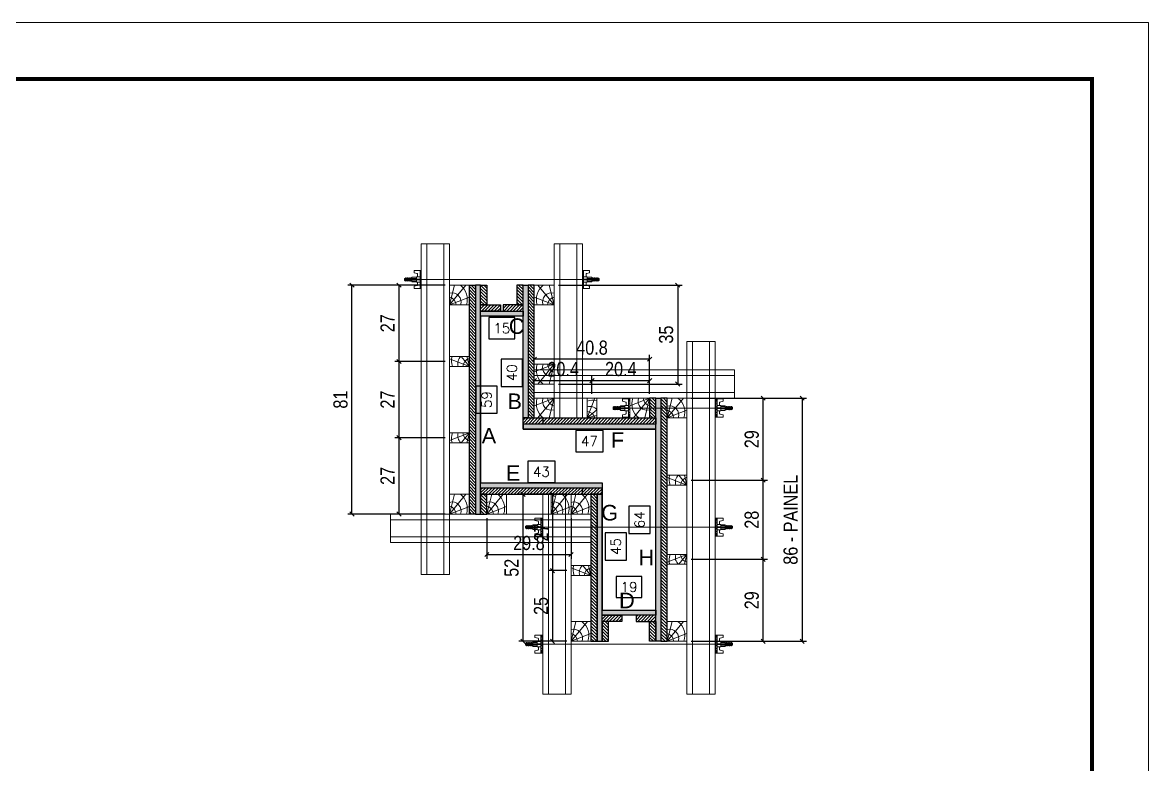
# Model space of a CAD drawing. Extents: x 14400 to 27878, y -21631 to 6985.
# Drawn here: x 15102 to 15898, y -7323 to -6798 of the extents above; entities that cross this region are included whole.
import ezdxf
from ezdxf.enums import TextEntityAlignment as Align

# ---------------------------------------------------------------- set-up
doc = ezdxf.new("R2010")
doc.units = 0
doc.linetypes.add('DASHED', pattern=[0.75, 0.5, -0.25])
for name, color, linetype in [('CHAPA', 1, 'Continuous'), ('COTA', 241, 'Continuous'), ('F-PILARES-S', 170, 'Continuous'), ('MEIO_PONT', 93, 'Continuous'), ('SARRAFO', 251, 'Continuous'), ('TEXTO_GERAL', 7, 'Continuous')]:
    doc.layers.add(name, color=color, linetype=linetype)
for name, color, linetype, lineweight in [('Folhas', 255, 'Continuous', 9), ('Hachura', 251, 'Continuous', 9), ('Madeira', 126, 'Continuous', 18), ('Perfil Metálico', 224, 'Continuous', 18), ('SARRAFO DE PRESSAO', 251, 'DASHED', 9)]:
    doc.layers.add(name, color=color, linetype=linetype, lineweight=lineweight)
doc.styles.add('ARIAL', font='arial.ttf')
doc.styles.add('COTA TECNICA 2X', font='techl___.ttf', dxfattribs={"height": 10})
doc.styles.add('ROMANS', font='romans.shx')
doc.dimstyles.new('SECAO PILAR', dxfattribs={"dimtxt": 10, "dimasz": 3, "dimexe": 3, "dimexo": 3, "dimgap": 3, "dimtad": 1, "dimdec": 1, "dimlfac": 0.5, "dimzin": 12, "dimdsep": 46, "dimtxsty": 'COTA TECNICA 2X', "dimblk1": 'OBLIQUE', "dimblk2": 'OBLIQUE', "dimsah": 1, "dimcen": 0.9, "dimclrd": 256, "dimclre": 256, "dimclrt": 256, "dimadec": 1, "dimazin": 3, "dimtfac": 1, "dimtdec": 1, "dimtmove": 0, "dimatfit": 3, "dimfxl": 1, "dimtolj": 1, "dimtzin": 12, "dimarcsym": 0})
doc.dimstyles.new('SECÇÃO 2', dxfattribs={"dimtxt": 7, "dimasz": 6, "dimexe": 0.18, "dimexo": 2, "dimgap": -4, "dimtad": 3, "dimdec": 1, "dimlfac": 0.5, "dimzin": 12, "dimdsep": 46, "dimtxsty": 'ROMANS', "dimblk": 'ARCHTICK', "dimcen": 0.09, "dimse1": 1, "dimse2": 1, "dimsd1": 1, "dimsd2": 1, "dimclrd": 180, "dimclre": 5, "dimclrt": 1, "dimadec": 0, "dimazin": 3, "dimtfac": 1, "dimtdec": 1, "dimtofl": 0, "dimtmove": 0, "dimatfit": 3, "dimldrblk": 'ARCHTICK', "dimfxl": 1, "dimtolj": 1, "dimtzin": 0, "dimarcsym": 0})
pattern_1 = [(135, (-7379.5849, 2139.9552), (-1.12253202, -1.12253202), [])]
pattern_2 = [(45, (24657.7751, 15901.4115), (-1.12253202, 1.12253202), [])]
pattern_3 = [(135, (-7293.5849, 2049.9552), (-1.12253202, -1.12253202), [])]
pattern_4 = [(45, (24743.7751, 15681.8115), (-1.12253202, 1.12253202), [])]

# ---------------------------------------------------------------- blocks, each defined once
blk = doc.blocks.new('9999999999')
at = {"layer": 'Folhas'}
blk.add_lwpolyline([(98138.98, 34190.21), (99623.98, 34190.21), (99623.98, 35240.21), (98138.98, 35240.21)], close=True, dxfattribs=at)
at = {"layer": 'Folhas', "color": 30, "const_width": 3}
blk.add_lwpolyline([(98213.98, 34230.21), (99583.98, 34230.21), (99583.98, 35200.21), (98213.98, 35200.21)], close=True, dxfattribs=at)
blk = doc.blocks.new('*D2359')
at = {"layer": 'COTA', "color": 180, "lineweight": -2, "transparency": 16777216}
for p, q in [((15512.49, -7086.91), (15493.16, -7086.91)), ((15493.16, -7086.91), (15493.16, -7101.91)), ((15512.49, -7101.91), (15512.49, -7086.91)), ((15493.16, -7101.91), (15512.49, -7101.91))]:
    blk.add_line(p, q, dxfattribs=at)
at = {"layer": 'Defpoints', "color": 0, "transparency": 16777216}
for p in [(15455.82, -7086), (15549.82, -7086), (15549.82, -7105.91)]:
    blk.add_point(p, dxfattribs=at)
at = {"layer": 'COTA', "color": 1, "transparency": 16777216, "insert": (15502.82, -7094.41), "char_height": 7, "attachment_point": 5, "style": 'ROMANS'}
blk.add_mtext('\\A1;47', dxfattribs=at)
blk = doc.blocks.new('_ArchTick')
at = {"color": 0, "linetype": 'ByBlock', "const_width": 0.15}
blk.add_lwpolyline([(-0.5, -0.5), (0.5, 0.5)], dxfattribs=at)
blk = doc.blocks.new('*D2360')
at = {"layer": 'COTA', "color": 180, "lineweight": -2, "transparency": 16777216}
for p, q in [((15545.82, -7140.33), (15530.82, -7140.33)), ((15530.82, -7140.33), (15530.82, -7159.66)), ((15545.82, -7159.66), (15545.82, -7140.33)), ((15530.82, -7159.66), (15545.82, -7159.66))]:
    blk.add_line(p, q, dxfattribs=at)
at = {"layer": 'Defpoints', "color": 0, "transparency": 16777216}
for p in [(15549.82, -7086), (15549.82, -7086), (15549.82, -7214)]:
    blk.add_point(p, dxfattribs=at)
at = {"layer": 'COTA', "color": 1, "transparency": 16777216, "insert": (15538.32, -7150), "char_height": 7, "attachment_point": 5, "rotation": 90, "style": 'ROMANS'}
blk.add_mtext('\\A1;64', dxfattribs=at)
blk = doc.blocks.new('*D2361')
at = {"layer": 'COTA', "color": 180, "lineweight": -2, "transparency": 16777216}
for p, q in [((15528.94, -7159.33), (15513.94, -7159.33)), ((15513.94, -7159.33), (15513.94, -7178.66)), ((15528.94, -7178.66), (15528.94, -7159.33)), ((15513.94, -7178.66), (15528.94, -7178.66))]:
    blk.add_line(p, q, dxfattribs=at)
at = {"layer": 'Defpoints', "color": 0, "transparency": 16777216}
for p in [(15511.82, -7124), (15511.82, -7214), (15532.94, -7214)]:
    blk.add_point(p, dxfattribs=at)
at = {"layer": 'COTA', "color": 1, "transparency": 16777216, "insert": (15521.44, -7169), "char_height": 7, "attachment_point": 5, "rotation": 90, "style": 'ROMANS'}
blk.add_mtext('\\A1;45', dxfattribs=at)
blk = doc.blocks.new('*D2362')
at = {"layer": 'COTA', "color": 180, "lineweight": -2, "transparency": 16777216}
for p, q in [((15539.82, -7190.08), (15521.82, -7190.08)), ((15521.82, -7190.08), (15521.82, -7205.08)), ((15539.82, -7205.08), (15539.82, -7190.08)), ((15521.82, -7205.08), (15539.82, -7205.08))]:
    blk.add_line(p, q, dxfattribs=at)
at = {"layer": 'Defpoints', "color": 0, "transparency": 16777216}
for p in [(15511.82, -7209.08), (15511.82, -7214), (15549.82, -7214)]:
    blk.add_point(p, dxfattribs=at)
at = {"layer": 'COTA', "color": 1, "transparency": 16777216, "insert": (15530.82, -7197.58), "char_height": 7, "attachment_point": 5, "style": 'ROMANS'}
blk.add_mtext('\\A1;19', dxfattribs=at)
blk = doc.blocks.new('*D2363')
at = {"layer": 'COTA', "color": 180, "lineweight": -2, "transparency": 16777216}
for p, q in [((15478.49, -7108.6), (15459.16, -7108.6)), ((15459.16, -7108.6), (15459.16, -7123.6)), ((15478.49, -7123.6), (15478.49, -7108.6)), ((15459.16, -7123.6), (15478.49, -7123.6))]:
    blk.add_line(p, q, dxfattribs=at)
at = {"layer": 'Defpoints', "color": 0, "transparency": 16777216}
for p in [(15425.82, -7124), (15511.82, -7124), (15511.82, -7127.6)]:
    blk.add_point(p, dxfattribs=at)
at = {"layer": 'COTA', "color": 1, "transparency": 16777216, "insert": (15468.82, -7116.1), "char_height": 7, "attachment_point": 5, "style": 'ROMANS'}
blk.add_mtext('\\A1;43', dxfattribs=at)
blk = doc.blocks.new('*D2364')
at = {"layer": 'COTA', "color": 180, "lineweight": -2, "transparency": 16777216}
for p, q in [((15437.51, -7055.5), (15422.51, -7055.5)), ((15422.51, -7055.5), (15422.51, -7074.5)), ((15437.51, -7074.5), (15437.51, -7055.5)), ((15422.51, -7074.5), (15437.51, -7074.5))]:
    blk.add_line(p, q, dxfattribs=at)
at = {"layer": 'Defpoints', "color": 0, "transparency": 16777216}
for p in [(15425.82, -7006), (15441.51, -7006), (15425.82, -7124)]:
    blk.add_point(p, dxfattribs=at)
at = {"layer": 'COTA', "color": 1, "transparency": 16777216, "insert": (15430.01, -7065), "char_height": 7, "attachment_point": 5, "rotation": 90, "style": 'ROMANS'}
blk.add_mtext('\\A1;59', dxfattribs=at)
blk = doc.blocks.new('*D2365')
at = {"layer": 'COTA', "color": 180, "lineweight": -2, "transparency": 16777216}
for p, q in [((15455.42, -7036.33), (15440.42, -7036.33)), ((15440.42, -7036.33), (15440.42, -7055.66)), ((15455.42, -7055.66), (15455.42, -7036.33)), ((15440.42, -7055.66), (15455.42, -7055.66))]:
    blk.add_line(p, q, dxfattribs=at)
at = {"layer": 'Defpoints', "color": 0, "transparency": 16777216}
for p in [(15455.82, -7006), (15459.42, -7006), (15455.82, -7086)]:
    blk.add_point(p, dxfattribs=at)
at = {"layer": 'COTA', "color": 1, "transparency": 16777216, "insert": (15447.92, -7046), "char_height": 7, "attachment_point": 5, "rotation": 90, "style": 'ROMANS'}
blk.add_mtext('\\A1;40', dxfattribs=at)
blk = doc.blocks.new('*D2366')
at = {"layer": 'COTA', "color": 180, "lineweight": -2, "transparency": 16777216}
for p, q in [((15449.99, -7007), (15431.66, -7007)), ((15431.66, -7007), (15431.66, -7022)), ((15449.99, -7022), (15449.99, -7007)), ((15431.66, -7022), (15449.99, -7022))]:
    blk.add_line(p, q, dxfattribs=at)
at = {"layer": 'Defpoints', "color": 0, "transparency": 16777216}
for p in [(15425.82, -7006), (15455.82, -7006), (15425.82, -7026)]:
    blk.add_point(p, dxfattribs=at)
at = {"layer": 'COTA', "color": 1, "transparency": 16777216, "insert": (15440.82, -7014.5), "char_height": 7, "attachment_point": 5, "style": 'ROMANS'}
blk.add_mtext('\\A1;15', dxfattribs=at)
blk = doc.blocks.new('_Oblique')
at = {"color": 0, "linetype": 'ByBlock', "lineweight": -2}
blk.add_line((-0.5, -0.5), (0.5, 0.5), dxfattribs=at)
blk = doc.blocks.new('*D2367')
at = {"layer": 'COTA', "lineweight": -2, "transparency": 16777216}
for p, q in [((15574.82, -7064), (15656.37, -7064)), ((15653.37, -7064), (15653.37, -7236)), ((15574.82, -7236), (15656.37, -7236))]:
    blk.add_line(p, q, dxfattribs=at)
at = {"layer": 'Defpoints', "color": 0, "transparency": 16777216}
for p in [(15571.82, -7064), (15571.82, -7236), (15653.37, -7236)]:
    blk.add_point(p, dxfattribs=at)
at = {"layer": 'COTA', "lineweight": -2, "transparency": 16777216, "xscale": 3, "yscale": 3, "zscale": 3}
for p, rotation in [((15653.37, -7064), 90), ((15653.37, -7236), 270)]:
    blk.add_blockref('_Oblique', p, dxfattribs=dict(at, rotation=rotation))
at = {"layer": 'COTA', "transparency": 16777216, "insert": (15645.24, -7150), "char_height": 10, "attachment_point": 5, "rotation": 90, "style": 'COTA TECNICA 2X'}
blk.add_mtext('\\A1;86 - PAINEL', dxfattribs=at)
blk = doc.blocks.new('PONTALETE')
at = {"layer": 'Madeira'}
for q in [(2.71, 7), (7, 5.76), (7, 1.74)]:
    blk.add_line((0, 0), q, dxfattribs=at)
blk.add_lwpolyline([(0, 0), (7, 0), (7, 7), (0, 7)], close=True, dxfattribs=at)
for centre, radius, start, end in [((2.04, 0.06), 6.23, 37.2818, 109.0913), ((1.09, 0.9), 3.19, 343.603, 109.9847), ((-0.21, -0.78), 3.09, 14.6322, 86.0383)]:
    blk.add_arc(centre, radius, start, end, dxfattribs=at)
blk = doc.blocks.new('MEIO PONTALETE')
at = {"layer": 'Madeira'}
for q in [(2.71, 7), (3.5, 2.88), (3.5, 0.87)]:
    blk.add_line((0, 0), q, dxfattribs=at)
blk.add_lwpolyline([(0, 0), (3.5, 0), (3.5, 7), (0, 7)], close=True, dxfattribs=at)
for centre, radius, start, end in [((2.04, 0.06), 6.23, 76.4499, 109.0913), ((1.09, 0.9), 3.19, 40.9063, 109.9847), ((-0.21, -0.78), 3.09, 14.6322, 86.0383)]:
    blk.add_arc(centre, radius, start, end, dxfattribs=at)
blk = doc.blocks.new('*D2675')
at = {"layer": 'COTA', "lineweight": -2, "transparency": 16777216}
for p, q in [((15400.82, -6984), (15365.01, -6984)), ((15368.01, -6984), (15368.01, -7038)), ((15400.82, -7038), (15365.01, -7038))]:
    blk.add_line(p, q, dxfattribs=at)
at = {"layer": 'Defpoints', "color": 0, "transparency": 16777216}
for p in [(15403.82, -6984), (15368.01, -7038), (15403.82, -7038)]:
    blk.add_point(p, dxfattribs=at)
at = {"layer": 'COTA', "lineweight": -2, "transparency": 16777216, "xscale": 3, "yscale": 3, "zscale": 3}
for p, rotation in [((15368.01, -6984), 90), ((15368.01, -7038), 270)]:
    blk.add_blockref('_Oblique', p, dxfattribs=dict(at, rotation=rotation))
at = {"layer": 'COTA', "transparency": 16777216, "insert": (15359.94, -7011), "char_height": 10, "attachment_point": 5, "rotation": 90, "style": 'COTA TECNICA 2X'}
blk.add_mtext('\\A1;27', dxfattribs=at)
blk = doc.blocks.new('*D2676')
at = {"layer": 'COTA', "lineweight": -2, "transparency": 16777216}
for p, q in [((15400.82, -7038), (15365.01, -7038)), ((15368.01, -7038), (15368.01, -7092)), ((15400.82, -7092), (15365.01, -7092))]:
    blk.add_line(p, q, dxfattribs=at)
at = {"layer": 'Defpoints', "color": 0, "transparency": 16777216}
for p in [(15403.82, -7038), (15368.01, -7092), (15403.82, -7092)]:
    blk.add_point(p, dxfattribs=at)
at = {"layer": 'COTA', "lineweight": -2, "transparency": 16777216, "xscale": 3, "yscale": 3, "zscale": 3}
for p, rotation in [((15368.01, -7038), 90), ((15368.01, -7092), 270)]:
    blk.add_blockref('_Oblique', p, dxfattribs=dict(at, rotation=rotation))
at = {"layer": 'COTA', "transparency": 16777216, "insert": (15359.94, -7065), "char_height": 10, "attachment_point": 5, "rotation": 90, "style": 'COTA TECNICA 2X'}
blk.add_mtext('\\A1;27', dxfattribs=at)
blk = doc.blocks.new('*D2677')
at = {"layer": 'COTA', "lineweight": -2, "transparency": 16777216}
for p, q in [((15400.82, -7092), (15365.01, -7092)), ((15368.01, -7092), (15368.01, -7146)), ((15400.82, -7146), (15365.01, -7146))]:
    blk.add_line(p, q, dxfattribs=at)
at = {"layer": 'Defpoints', "color": 0, "transparency": 16777216}
for p in [(15403.82, -7092), (15368.01, -7146), (15403.82, -7146)]:
    blk.add_point(p, dxfattribs=at)
at = {"layer": 'COTA', "lineweight": -2, "transparency": 16777216, "xscale": 3, "yscale": 3, "zscale": 3}
for p, rotation in [((15368.01, -7092), 90), ((15368.01, -7146), 270)]:
    blk.add_blockref('_Oblique', p, dxfattribs=dict(at, rotation=rotation))
at = {"layer": 'COTA', "transparency": 16777216, "insert": (15359.94, -7119), "char_height": 10, "attachment_point": 5, "rotation": 90, "style": 'COTA TECNICA 2X'}
blk.add_mtext('\\A1;27', dxfattribs=at)
blk = doc.blocks.new('C')
at = {"layer": 'Hachura', "color": 0}
for p, q in [((0, 3.22), (0, -3.22)), ((0.45, 3.22), (0, 3.22)), ((0.46, 3.16), (0, 3.16)), ((0.46, 3.05), (0, 3.05)), ((0.46, 2.88), (0, 2.88)), ((0, 2.75), (0, -1.16)), ((0.46, 2.65), (0, 2.65)), ((0.46, 2.23), (0, 2.23)), ((0.46, 1.51), (0, 1.51)), ((0.39, 0.49), (0.17, 0.49)), ((0.45, -3.23), (0.45, 3.22)), ((0.45, 3.22), (2.58, 3.22)), ((1.74, 0.97), (0.45, 0.97)), ((1.45, 0.1), (0.45, 0.1)), ((1.35, 1.94), (1.35, 0.96)), ((2.58, 2.39), (1.47, 2.09)), ((1.74, -0.97), (1.74, 0.97)), ((1.74, 0.97), (1.74, 0.84)), ((1.74, 0.97), (1.74, 0.84)), ((1.74, 0.84), (3.35, 0.84)), ((3.35, 0.45), (1.74, 0.45)), ((2.58, 3.22), (2.58, 2.39)), ((3.32, 0.84), (3.32, -0.84)), ((3.35, 0.84), (3.35, -0.84)), ((3.68, 0.45), (3.35, 0.45)), ((3.84, -0.52), (3.35, 0.45)), ((3.35, 0.06), (3.67, -0.57)), ((3.68, 0.45), (4.16, -0.52)), ((3.72, 0.5), (4.25, -0.57)), ((4.37, -0.55), (3.83, 0.53)), ((4.15, 0.45), (3.93, 0.45)), ((4.42, -0.52), (3.93, 0.45)), ((4.15, 0.45), (4.26, 0.45)), ((4.26, 0.45), (4.74, -0.52)), ((4.3, 0.5), (4.83, -0.57)), ((4.95, -0.55), (4.41, 0.53)), ((4.51, 0.45), (4.84, 0.45)), ((5, -0.52), (4.51, 0.45)), ((4.84, 0.45), (5.32, -0.52)), ((4.88, 0.5), (5.41, -0.57)), ((5.53, -0.55), (4.99, 0.53)), ((5.58, -0.52), (5.09, 0.45)), ((5.42, 0.45), (5.09, 0.45)), ((5.58, -0.52), (5.09, 0.45)), ((5.42, 0.45), (5.74, -0.19)), ((5.46, 0.5), (5.74, -0.07)), ((5.74, 0.19), (5.57, 0.53)), ((5.74, 0.32), (5.68, 0.45)), ((5.68, 0.45), (5.74, 0.45)), ((5.74, 0.45), (5.9, 0.29)), ((5.74, 0.45), (5.74, -0.52)), ((5.9, -0.36), (5.9, 0.29)), ((0.45, 0), (0, 0)), ((0.46, -1.52), (0, -1.52)), ((0.46, -2.23), (0, -2.23)), ((0.46, -2.65), (0, -2.65)), ((0.46, -2.88), (0, -2.88)), ((0.46, -3.05), (0, -3.05)), ((0.46, -3.16), (0, -3.16)), ((0, -3.22), (2.57, -3.22)), ((0.08, -0.48), (0.29, -0.48)), ((0.29, -0.48), (0.4, -0.48)), ((0.45, 0), (0.45, -0.97)), ((0.45, -0.16), (1.45, -0.16)), ((0.45, -0.65), (0.45, -0.32)), ((0.45, -3.23), (0.45, -0.65)), ((0.45, -0.97), (1.74, -0.97)), ((1.35, -1.94), (1.35, -0.97)), ((2.58, -2.39), (1.47, -2.1)), ((3.35, -0.32), (1.74, -0.32)), ((3.35, -0.84), (1.74, -0.84)), ((2.58, -3.23), (2.58, -2.39)), ((3.35, -0.07), (3.58, -0.52)), ((3.35, -0.52), (3.58, -0.52)), ((3.84, -0.52), (4.16, -0.52)), ((4.42, -0.52), (4.74, -0.52)), ((4.63, -0.52), (4.74, -0.52)), ((5, -0.52), (5.32, -0.52)), ((5.58, -0.52), (5.74, -0.52)), ((5.74, -0.52), (5.9, -0.36)), ((5.74, -0.52), (5.74, -0.52))]:
    blk.add_line(p, q, dxfattribs=at)
for centre, radius, start, end in [((1.52, 1.94), 0.161, 104.7436, 180), ((1.44, -0.03), 0.129, 272.695, 87.305), ((3.81, 0.39), 0.143, 25.5688, 154.4312), ((4.39, 0.39), 0.143, 25.5688, 154.4312), ((4.97, 0.39), 0.143, 25.5688, 154.4312), ((5.55, 0.39), 0.143, 25.5688, 154.4312), ((0.17, -0.37), 0.174, 221.744, 317.8592), ((1.52, -1.94), 0.161, 180, 255.2564), ((3.71, -0.4), 0.174, 222.1408, 318.256), ((4.29, -0.4), 0.174, 222.1408, 318.256), ((4.87, -0.4), 0.174, 222.1408, 318.256), ((5.45, -0.4), 0.174, 222.1408, 318.256), ((5.61, -0.4), 0.174, 317.8592, 318.256)]:
    blk.add_arc(centre, radius, start, end, dxfattribs=at)
blk = doc.blocks.new('*D2678')
at = {"layer": 'COTA', "lineweight": -2, "transparency": 16777216}
for p, q in [((15480.82, -6984), (15568.34, -6984)), ((15565.34, -6984), (15565.34, -7054)), ((15480.82, -7054), (15568.34, -7054))]:
    blk.add_line(p, q, dxfattribs=at)
at = {"layer": 'Defpoints', "color": 0, "transparency": 16777216}
for p in [(15477.82, -6984), (15477.82, -7054), (15565.34, -7054)]:
    blk.add_point(p, dxfattribs=at)
at = {"layer": 'COTA', "lineweight": -2, "transparency": 16777216, "xscale": 3, "yscale": 3, "zscale": 3}
for p, rotation in [((15565.34, -6984), 90), ((15565.34, -7054), 270)]:
    blk.add_blockref('_Oblique', p, dxfattribs=dict(at, rotation=rotation))
at = {"layer": 'COTA', "transparency": 16777216, "insert": (15557.12, -7019), "char_height": 10, "attachment_point": 5, "rotation": 90, "style": 'COTA TECNICA 2X'}
blk.add_mtext('\\A1;35', dxfattribs=at)
blk = doc.blocks.new('*D2681')
at = {"layer": 'COTA', "lineweight": -2, "transparency": 16777216}
for p, q in [((15463.82, -7061), (15463.82, -7033.41)), ((15545.42, -7061), (15545.42, -7033.41)), ((15545.42, -7036.41), (15463.82, -7036.41))]:
    blk.add_line(p, q, dxfattribs=at)
at = {"layer": 'Defpoints', "color": 0, "transparency": 16777216}
for p in [(15463.82, -7036.41), (15463.82, -7064), (15545.42, -7064)]:
    blk.add_point(p, dxfattribs=at)
at = {"layer": 'COTA', "lineweight": -2, "transparency": 16777216, "xscale": 3, "yscale": 3, "zscale": 3, "rotation": 180}
blk.add_blockref('_Oblique', (15463.82, -7036.41), dxfattribs=at)
at = {"layer": 'COTA', "lineweight": -2, "transparency": 16777216, "xscale": 3, "yscale": 3, "zscale": 3}
blk.add_blockref('_Oblique', (15545.42, -7036.41), dxfattribs=at)
at = {"layer": 'COTA', "transparency": 16777216, "insert": (15504.62, -7028.28), "char_height": 10, "attachment_point": 5, "style": 'COTA TECNICA 2X'}
blk.add_mtext('\\A1;40.8', dxfattribs=at)
blk = doc.blocks.new('*D2682')
at = {"layer": 'COTA', "lineweight": -2, "transparency": 16777216}
for p, q in [((15463.82, -7061), (15463.82, -7048.52)), ((15463.82, -7051.52), (15504.62, -7051.52)), ((15504.62, -7061), (15504.62, -7048.52))]:
    blk.add_line(p, q, dxfattribs=at)
at = {"layer": 'Defpoints', "color": 0, "transparency": 16777216}
for p in [(15504.62, -7051.52), (15463.82, -7064), (15504.62, -7064)]:
    blk.add_point(p, dxfattribs=at)
at = {"layer": 'COTA', "lineweight": -2, "transparency": 16777216, "xscale": 3, "yscale": 3, "zscale": 3, "rotation": 180}
blk.add_blockref('_Oblique', (15463.82, -7051.52), dxfattribs=at)
at = {"layer": 'COTA', "lineweight": -2, "transparency": 16777216, "xscale": 3, "yscale": 3, "zscale": 3}
blk.add_blockref('_Oblique', (15504.62, -7051.52), dxfattribs=at)
at = {"layer": 'COTA', "transparency": 16777216, "insert": (15484.22, -7043.42), "char_height": 10, "attachment_point": 5, "style": 'COTA TECNICA 2X'}
blk.add_mtext('\\A1;20.4', dxfattribs=at)
blk = doc.blocks.new('*D2683')
at = {"layer": 'COTA', "lineweight": -2, "transparency": 16777216}
for p, q in [((15504.62, -7061), (15504.62, -7048.52)), ((15504.62, -7051.52), (15545.42, -7051.52)), ((15545.42, -7061), (15545.42, -7048.52))]:
    blk.add_line(p, q, dxfattribs=at)
at = {"layer": 'Defpoints', "color": 0, "transparency": 16777216}
for p in [(15545.42, -7051.52), (15504.62, -7064), (15545.42, -7064)]:
    blk.add_point(p, dxfattribs=at)
at = {"layer": 'COTA', "lineweight": -2, "transparency": 16777216, "xscale": 3, "yscale": 3, "zscale": 3, "rotation": 180}
blk.add_blockref('_Oblique', (15504.62, -7051.52), dxfattribs=at)
at = {"layer": 'COTA', "lineweight": -2, "transparency": 16777216, "xscale": 3, "yscale": 3, "zscale": 3}
blk.add_blockref('_Oblique', (15545.42, -7051.52), dxfattribs=at)
at = {"layer": 'COTA', "transparency": 16777216, "insert": (15525.02, -7043.42), "char_height": 10, "attachment_point": 5, "style": 'COTA TECNICA 2X'}
blk.add_mtext('\\A1;20.4', dxfattribs=at)
blk = doc.blocks.new('*D2684')
at = {"layer": 'COTA', "lineweight": -2, "transparency": 16777216}
for p, q in [((15486.82, -7132), (15452.81, -7132)), ((15455.81, -7236), (15455.81, -7132)), ((15486.82, -7236), (15452.81, -7236))]:
    blk.add_line(p, q, dxfattribs=at)
at = {"layer": 'Defpoints', "color": 0, "transparency": 16777216}
for p in [(15455.81, -7132), (15489.82, -7132), (15489.82, -7236)]:
    blk.add_point(p, dxfattribs=at)
at = {"layer": 'COTA', "lineweight": -2, "transparency": 16777216, "xscale": 3, "yscale": 3, "zscale": 3}
for p, rotation in [((15455.81, -7132), 90), ((15455.81, -7236), 270)]:
    blk.add_blockref('_Oblique', p, dxfattribs=dict(at, rotation=rotation))
at = {"layer": 'COTA', "transparency": 16777216, "insert": (15447.71, -7184), "char_height": 10, "attachment_point": 5, "rotation": 90, "style": 'COTA TECNICA 2X'}
blk.add_mtext('\\A1;52', dxfattribs=at)
blk = doc.blocks.new('*D2685')
at = {"layer": 'COTA', "lineweight": -2, "transparency": 16777216}
for p, q in [((15400.82, -6984), (15331.77, -6984)), ((15334.77, -7146), (15334.77, -6984)), ((15400.82, -7146), (15331.77, -7146))]:
    blk.add_line(p, q, dxfattribs=at)
at = {"layer": 'Defpoints', "color": 0, "transparency": 16777216}
for p in [(15334.77, -6984), (15403.82, -6984), (15403.82, -7146)]:
    blk.add_point(p, dxfattribs=at)
at = {"layer": 'COTA', "lineweight": -2, "transparency": 16777216, "xscale": 3, "yscale": 3, "zscale": 3}
for p, rotation in [((15334.77, -6984), 90), ((15334.77, -7146), 270)]:
    blk.add_blockref('_Oblique', p, dxfattribs=dict(at, rotation=rotation))
at = {"layer": 'COTA', "transparency": 16777216, "insert": (15326.67, -7065), "char_height": 10, "attachment_point": 5, "rotation": 90, "style": 'COTA TECNICA 2X'}
blk.add_mtext('\\A1;81', dxfattribs=at)
blk = doc.blocks.new('*D2686')
at = {"layer": 'COTA', "lineweight": -2, "transparency": 16777216}
for p, q in [((15486.82, -7132), (15473.69, -7132)), ((15476.69, -7132), (15476.69, -7186)), ((15486.82, -7186), (15473.69, -7186))]:
    blk.add_line(p, q, dxfattribs=at)
at = {"layer": 'Defpoints', "color": 0, "transparency": 16777216}
for p in [(15489.82, -7132), (15476.69, -7186), (15489.82, -7186)]:
    blk.add_point(p, dxfattribs=at)
at = {"layer": 'COTA', "lineweight": -2, "transparency": 16777216, "xscale": 3, "yscale": 3, "zscale": 3}
for p, rotation in [((15476.69, -7132), 90), ((15476.69, -7186), 270)]:
    blk.add_blockref('_Oblique', p, dxfattribs=dict(at, rotation=rotation))
at = {"layer": 'COTA', "transparency": 16777216, "insert": (15468.61, -7159), "char_height": 10, "attachment_point": 5, "rotation": 90, "style": 'COTA TECNICA 2X'}
blk.add_mtext('\\A1;27', dxfattribs=at)
blk = doc.blocks.new('*D2687')
at = {"layer": 'COTA', "lineweight": -2, "transparency": 16777216}
for p, q in [((15486.82, -7186), (15473.69, -7186)), ((15476.69, -7186), (15476.69, -7236)), ((15486.82, -7236), (15473.69, -7236))]:
    blk.add_line(p, q, dxfattribs=at)
at = {"layer": 'Defpoints', "color": 0, "transparency": 16777216}
for p in [(15489.82, -7186), (15476.69, -7236), (15489.82, -7236)]:
    blk.add_point(p, dxfattribs=at)
at = {"layer": 'COTA', "lineweight": -2, "transparency": 16777216, "xscale": 3, "yscale": 3, "zscale": 3}
for p, rotation in [((15476.69, -7186), 90), ((15476.69, -7236), 270)]:
    blk.add_blockref('_Oblique', p, dxfattribs=dict(at, rotation=rotation))
at = {"layer": 'COTA', "transparency": 16777216, "insert": (15468.58, -7211), "char_height": 10, "attachment_point": 5, "rotation": 90, "style": 'COTA TECNICA 2X'}
blk.add_mtext('\\A1;25', dxfattribs=at)
blk = doc.blocks.new('*D2688')
at = {"layer": 'COTA', "lineweight": -2, "transparency": 16777216}
for p, q in [((15574.82, -7178), (15628.8, -7178)), ((15625.8, -7236), (15625.8, -7178)), ((15574.82, -7236), (15628.8, -7236))]:
    blk.add_line(p, q, dxfattribs=at)
at = {"layer": 'Defpoints', "color": 0, "transparency": 16777216}
for p in [(15571.82, -7178), (15625.8, -7178), (15571.82, -7236)]:
    blk.add_point(p, dxfattribs=at)
at = {"layer": 'COTA', "lineweight": -2, "transparency": 16777216, "xscale": 3, "yscale": 3, "zscale": 3}
for p, rotation in [((15625.8, -7178), 90), ((15625.8, -7236), 270)]:
    blk.add_blockref('_Oblique', p, dxfattribs=dict(at, rotation=rotation))
at = {"layer": 'COTA', "transparency": 16777216, "insert": (15617.72, -7207), "char_height": 10, "attachment_point": 5, "rotation": 90, "style": 'COTA TECNICA 2X'}
blk.add_mtext('\\A1;29', dxfattribs=at)
blk = doc.blocks.new('*D2689')
at = {"layer": 'COTA', "lineweight": -2, "transparency": 16777216}
for p, q in [((15574.82, -7122), (15628.8, -7122)), ((15625.8, -7178), (15625.8, -7122)), ((15574.82, -7178), (15628.8, -7178))]:
    blk.add_line(p, q, dxfattribs=at)
at = {"layer": 'Defpoints', "color": 0, "transparency": 16777216}
for p in [(15571.82, -7122), (15625.8, -7122), (15571.82, -7178)]:
    blk.add_point(p, dxfattribs=at)
at = {"layer": 'COTA', "lineweight": -2, "transparency": 16777216, "xscale": 3, "yscale": 3, "zscale": 3}
for p, rotation in [((15625.8, -7122), 90), ((15625.8, -7178), 270)]:
    blk.add_blockref('_Oblique', p, dxfattribs=dict(at, rotation=rotation))
at = {"layer": 'COTA', "transparency": 16777216, "insert": (15617.71, -7150), "char_height": 10, "attachment_point": 5, "rotation": 90, "style": 'COTA TECNICA 2X'}
blk.add_mtext('\\A1;28', dxfattribs=at)
blk = doc.blocks.new('*D2690')
at = {"layer": 'COTA', "lineweight": -2, "transparency": 16777216}
for p, q in [((15574.82, -7064), (15628.8, -7064)), ((15625.8, -7122), (15625.8, -7064)), ((15574.82, -7122), (15628.8, -7122))]:
    blk.add_line(p, q, dxfattribs=at)
at = {"layer": 'Defpoints', "color": 0, "transparency": 16777216}
for p in [(15571.82, -7064), (15625.8, -7064), (15571.82, -7122)]:
    blk.add_point(p, dxfattribs=at)
at = {"layer": 'COTA', "lineweight": -2, "transparency": 16777216, "xscale": 3, "yscale": 3, "zscale": 3}
for p, rotation in [((15625.8, -7064), 90), ((15625.8, -7122), 270)]:
    blk.add_blockref('_Oblique', p, dxfattribs=dict(at, rotation=rotation))
at = {"layer": 'COTA', "transparency": 16777216, "insert": (15617.72, -7093), "char_height": 10, "attachment_point": 5, "rotation": 90, "style": 'COTA TECNICA 2X'}
blk.add_mtext('\\A1;29', dxfattribs=at)
blk = doc.blocks.new('*D2709')
at = {"layer": 'COTA', "lineweight": -2, "transparency": 16777216}
for p, q in [((15430.22, -7149), (15430.22, -7177.62)), ((15489.82, -7149), (15489.82, -7177.62)), ((15430.22, -7174.62), (15489.82, -7174.62))]:
    blk.add_line(p, q, dxfattribs=at)
at = {"layer": 'Defpoints', "color": 0, "transparency": 16777216}
for p in [(15430.22, -7146), (15489.82, -7146), (15489.82, -7174.62)]:
    blk.add_point(p, dxfattribs=at)
at = {"layer": 'COTA', "lineweight": -2, "transparency": 16777216, "xscale": 3, "yscale": 3, "zscale": 3, "rotation": 180}
blk.add_blockref('_Oblique', (15430.22, -7174.62), dxfattribs=at)
at = {"layer": 'COTA', "lineweight": -2, "transparency": 16777216, "xscale": 3, "yscale": 3, "zscale": 3}
blk.add_blockref('_Oblique', (15489.82, -7174.62), dxfattribs=at)
at = {"layer": 'COTA', "transparency": 16777216, "insert": (15460.02, -7166.51), "char_height": 10, "attachment_point": 5, "style": 'COTA TECNICA 2X'}
blk.add_mtext('\\A1;29.8', dxfattribs=at)

msp = doc.modelspace()

# ---------------------------------------------------------------- hatches: boundary and pattern name
at = {"layer": 'Hachura'}
h = msp.add_hatch(dxfattribs=at)
h.set_pattern_fill('ANSI31', color=256, scale=0.5, angle=90, style=0)
h.set_pattern_definition(pattern_1)
h.paths.add_polyline_path([(15422.223, -6983.997), (15417.823, -6983.997), (15417.823, -7145.997), (15422.223, -7145.997)])
h = msp.add_hatch(color=256, dxfattribs=at)
h.dxf.hatch_style = 1
h.paths.add_polyline_path([(15422.223, -7145.997), (15425.823, -7145.997), (15425.823, -6983.997), (15422.223, -6983.997)])
h = msp.add_hatch(dxfattribs=at)
h.set_pattern_fill('ANSI31', color=256, scale=0.5, angle=90, style=0)
h.set_pattern_definition(pattern_1)
h.paths.add_polyline_path([(15425.823, -6997.997), (15430.223, -6997.997), (15430.223, -6983.997), (15425.823, -6983.997)])
h = msp.add_hatch(dxfattribs=at)
h.set_pattern_fill('ANSI31', color=256, scale=0.5, angle=90, style=0)
h.set_pattern_definition(pattern_1)
h.paths.add_polyline_path([(15455.823, -6997.997), (15451.423, -6997.997), (15451.423, -6983.997), (15455.823, -6983.997)])
h = msp.add_hatch(color=256, dxfattribs=at)
h.dxf.hatch_style = 1
h.paths.add_polyline_path([(15459.423, -7077.997), (15455.823, -7077.997), (15455.823, -6983.997), (15459.423, -6983.997)])
h = msp.add_hatch(dxfattribs=at)
h.set_pattern_fill('ANSI31', color=256, scale=0.5, angle=90, style=0)
h.set_pattern_definition([(135, (-7371.5849, 2139.9552), (-1.12253202, -1.12253202), [])])
h.paths.add_polyline_path([(15463.823, -7077.997), (15459.423, -7077.997), (15459.423, -6983.997), (15463.823, -6983.997)])
h = msp.add_hatch(dxfattribs=at)
h.set_pattern_fill('ANSI31', color=256, scale=0.5, style=0)
h.set_pattern_definition(pattern_2)
h.paths.add_polyline_path([(15425.823, -6997.997), (15425.823, -7002.397), (15439.823, -7002.397), (15439.823, -6997.997)])
h = msp.add_hatch(color=256, dxfattribs=at)
h.dxf.hatch_style = 1
h.paths.add_polyline_path([(15455.823, -7002.397), (15455.823, -7005.997), (15425.823, -7005.997), (15425.823, -7002.397)])
h = msp.add_hatch(color=256, dxfattribs=at)
h.dxf.hatch_style = 1
h.paths.add_polyline_path([(15455.823, -7002.397), (15455.823, -7005.997), (15425.823, -7005.997), (15425.823, -7002.397)])
h = msp.add_hatch(dxfattribs=at)
h.set_pattern_fill('ANSI31', color=256, scale=0.5, style=0)
h.set_pattern_definition(pattern_2)
h.paths.add_polyline_path([(15455.823, -6997.997), (15455.823, -7002.397), (15441.823, -7002.397), (15441.823, -6997.997)])
h = msp.add_hatch(dxfattribs=at)
h.set_pattern_fill('ANSI31', color=256, scale=0.5, angle=90, style=0)
h.set_pattern_definition([(135, (-7293.5849, 2057.1552), (-1.12253202, -1.12253202), [])])
h.paths.add_polyline_path([(15549.823, -7077.997), (15545.423, -7077.997), (15545.423, -7063.997), (15549.823, -7063.997)])
h = msp.add_hatch(color=256, dxfattribs=at)
h.dxf.hatch_style = 1
h.paths.add_polyline_path([(15553.423, -7235.997), (15549.823, -7235.997), (15549.823, -7063.997), (15553.423, -7063.997)])
h = msp.add_hatch(dxfattribs=at)
h.set_pattern_fill('ANSI31', color=256, scale=0.5, angle=90, style=0)
h.set_pattern_definition([(135, (-7277.5849, 2060.3552), (-1.12253202, -1.12253202), [])])
h.paths.add_polyline_path([(15557.823, -7235.997), (15553.423, -7235.997), (15553.423, -7063.997), (15557.823, -7063.997)])
h = msp.add_hatch(color=256, dxfattribs=at)
h.dxf.hatch_style = 1
h.paths.add_polyline_path([(15549.823, -7085.997), (15549.823, -7082.397), (15455.823, -7082.397), (15455.823, -7085.997)])
h = msp.add_hatch(color=256, dxfattribs=at)
h.dxf.hatch_style = 1
h.paths.add_polyline_path([(15549.823, -7085.997), (15549.823, -7082.397), (15455.823, -7082.397), (15455.823, -7085.997)])
h = msp.add_hatch(color=256, dxfattribs=at)
h.dxf.hatch_style = 1
h.paths.add_polyline_path([(15511.823, -7123.997), (15511.823, -7127.597), (15425.823, -7127.597), (15425.823, -7123.997)])
h = msp.add_hatch(color=256, dxfattribs=at)
h.dxf.hatch_style = 1
h.paths.add_polyline_path([(15511.823, -7123.997), (15511.823, -7127.597), (15425.823, -7127.597), (15425.823, -7123.997)])
h = msp.add_hatch(dxfattribs=at)
h.set_pattern_fill('ANSI31', color=256, scale=0.5, angle=90, style=0)
h.set_pattern_definition(pattern_1)
h.paths.add_polyline_path([(15425.823, -7131.997), (15430.223, -7131.997), (15430.223, -7145.997), (15425.823, -7145.997)])
h = msp.add_hatch(dxfattribs=at)
h.set_pattern_fill('ANSI31', color=256, scale=0.5, angle=90, style=0)
h.set_pattern_definition([(135, (-7327.1849, 1991.9552), (-1.12253202, -1.12253202), [])])
h.paths.add_polyline_path([(15508.223, -7235.997), (15503.823, -7235.997), (15503.823, -7131.997), (15508.223, -7131.997)])
h = msp.add_hatch(color=256, dxfattribs=at)
h.dxf.hatch_style = 1
h.paths.add_polyline_path([(15508.223, -7235.997), (15511.823, -7235.997), (15511.823, -7131.997), (15508.223, -7131.997)])
h = msp.add_hatch(color=256, dxfattribs=at)
h.dxf.hatch_style = 1
h.paths.add_polyline_path([(15549.823, -7213.997), (15549.823, -7217.597), (15511.823, -7217.597), (15511.823, -7213.997)])
h = msp.add_hatch(color=256, dxfattribs=at)
h.dxf.hatch_style = 1
h.paths.add_polyline_path([(15549.823, -7213.997), (15549.823, -7217.597), (15511.823, -7217.597), (15511.823, -7213.997)])
h = msp.add_hatch(dxfattribs=at)
h.set_pattern_fill('ANSI31', color=256, scale=0.5, style=0)
h.set_pattern_definition(pattern_4)
h.paths.add_polyline_path([(15511.823, -7217.597), (15511.823, -7221.997), (15525.823, -7221.997), (15525.823, -7217.597)])
h = msp.add_hatch(dxfattribs=at)
h.set_pattern_fill('ANSI31', color=256, scale=0.5, style=0)
h.set_pattern_definition(pattern_4)
h.paths.add_polyline_path([(15549.823, -7217.597), (15549.823, -7221.997), (15535.823, -7221.997), (15535.823, -7217.597)])
h = msp.add_hatch(dxfattribs=at)
h.set_pattern_fill('ANSI31', color=256, scale=0.5, angle=90, style=0)
h.set_pattern_definition(pattern_3)
h.paths.add_polyline_path([(15511.823, -7221.997), (15516.223, -7221.997), (15516.223, -7235.997), (15511.823, -7235.997)])
h = msp.add_hatch(dxfattribs=at)
h.set_pattern_fill('ANSI31', color=256, scale=0.5, angle=90, style=0)
h.set_pattern_definition(pattern_3)
h.paths.add_polyline_path([(15549.823, -7221.997), (15545.423, -7221.997), (15545.423, -7235.997), (15549.823, -7235.997)])
at = {"layer": 'SARRAFO'}
h = msp.add_hatch(dxfattribs=at)
h.set_pattern_fill('ANSI31', color=256, scale=0.5, style=0)
h.set_pattern_definition([(45, (24687.7751, 15939.4115), (-1.12253202, 1.12253202), [])])
h.paths.add_polyline_path([(15455.823, -7077.997), (15455.823, -7082.397), (15549.823, -7082.397), (15549.823, -7077.997)])
h = msp.add_hatch(dxfattribs=at)
h.set_pattern_fill('ANSI31', color=256, scale=0.5, style=0)
h.set_pattern_definition(pattern_2)
h.paths.add_polyline_path([(15425.823, -7131.997), (15425.823, -7127.597), (15511.823, -7127.597), (15511.823, -7131.997)])

# ---------------------------------------------------------------- linework, layer by layer
at = {"layer": 'CHAPA'}
for points in [[(15422.223, -7145.997), (15425.823, -7145.997), (15425.823, -6983.997), (15422.223, -6983.997), (15422.223, -7145.997)], [(15459.423, -7077.997), (15455.823, -7077.997), (15455.823, -6983.997), (15459.423, -6983.997), (15459.423, -7077.997)], [(15553.423, -7235.997), (15549.823, -7235.997), (15549.823, -7063.997), (15553.423, -7063.997), (15553.423, -7235.997)], [(15508.223, -7235.997), (15511.823, -7235.997), (15511.823, -7131.997), (15508.223, -7131.997), (15508.223, -7235.997)]]:
    msp.add_lwpolyline(points, dxfattribs=at)
for points in [[(15455.823, -7002.397), (15455.823, -7005.997), (15425.823, -7005.997), (15425.823, -7002.397)], [(15455.823, -7002.397), (15455.823, -7005.997), (15425.823, -7005.997), (15425.823, -7002.397)], [(15549.823, -7085.997), (15549.823, -7082.397), (15455.823, -7082.397), (15455.823, -7085.997)], [(15549.823, -7085.997), (15549.823, -7082.397), (15455.823, -7082.397), (15455.823, -7085.997)], [(15511.823, -7123.997), (15511.823, -7127.597), (15425.823, -7127.597), (15425.823, -7123.997)], [(15511.823, -7123.997), (15511.823, -7127.597), (15425.823, -7127.597), (15425.823, -7123.997)], [(15549.823, -7213.997), (15549.823, -7217.597), (15511.823, -7217.597), (15511.823, -7213.997)], [(15549.823, -7213.997), (15549.823, -7217.597), (15511.823, -7217.597), (15511.823, -7213.997)]]:
    msp.add_lwpolyline(points, close=True, dxfattribs=at)
at = {"layer": 'F-PILARES-S', "linetype": 'Continuous'}
msp.add_lwpolyline([(15425.823, -7005.997), (15425.823, -7123.997), (15511.823, -7123.997), (15511.823, -7213.997), (15549.823, -7213.997), (15549.823, -7085.997), (15455.823, -7085.997), (15455.823, -7005.997), (15425.823, -7005.997)], dxfattribs=at)
at = {"layer": 'Hachura'}
for p, q in [((15508.624, -6980.004), (15372.023, -6979.997)), ((15519.623, -7070.993), (15604.024, -7070.997)), ((15458.623, -7155.241), (15604.024, -7155.249)), ((15458.623, -7237.997), (15604.024, -7238.004))]:
    msp.add_line(p, q, dxfattribs=at)
at = {"layer": 'Madeira'}
for points in [[(15417.823, -6983.997), (15403.823, -6983.997), (15403.823, -7145.997), (15417.823, -7145.997)], [(15463.823, -6983.997), (15477.823, -6983.997), (15477.823, -7053.997), (15463.823, -7053.997)], [(15545.423, -7077.997), (15545.423, -7063.997), (15463.823, -7063.997), (15463.823, -7077.997)], [(15571.823, -7063.997), (15557.823, -7063.997), (15557.823, -7235.997), (15571.823, -7235.997)], [(15430.223, -7131.997), (15489.823, -7131.997), (15489.823, -7145.997), (15430.223, -7145.997)], [(15503.823, -7131.997), (15489.823, -7131.997), (15489.823, -7235.997), (15503.823, -7235.997)]]:
    msp.add_lwpolyline(points, close=True, dxfattribs=at)
at = {"layer": 'Perfil Metálico'}
for points in [[(15383.823, -6954.852), (15403.823, -6954.852), (15403.823, -7188.852), (15383.823, -7188.852)], [(15399.823, -7188.852), (15387.823, -7188.852), (15387.823, -6954.852), (15399.823, -6954.852)], [(15477.823, -6954.852), (15497.823, -6954.852), (15497.823, -7077.997), (15477.823, -7077.997)], [(15493.823, -7077.997), (15481.823, -7077.997), (15481.823, -6954.852), (15493.823, -6954.852)], [(15591.823, -7023.813), (15571.823, -7023.813), (15571.823, -7273.429), (15591.823, -7273.429)], [(15575.823, -7273.429), (15587.823, -7273.429), (15587.823, -7023.813), (15575.823, -7023.813)], [(15463.823, -7063.997), (15463.823, -7043.997), (15605.587, -7043.997), (15605.587, -7063.997)], [(15605.587, -7047.997), (15605.587, -7059.997), (15463.823, -7059.997), (15463.823, -7047.997)], [(15469.823, -7131.997), (15489.823, -7131.997), (15489.823, -7273.429), (15469.823, -7273.429)], [(15485.823, -7273.429), (15473.823, -7273.429), (15473.823, -7131.997), (15485.823, -7131.997)], [(15362.06, -7165.997), (15362.06, -7145.997), (15503.823, -7145.997), (15503.823, -7165.997)], [(15503.823, -7149.997), (15503.823, -7161.997), (15362.06, -7161.997), (15362.06, -7149.997)]]:
    msp.add_lwpolyline(points, close=True, dxfattribs=at)
at = {"layer": 'SARRAFO'}
for p, q in [((15469.823, -7077.997), (15469.823, -7082.397)), ((15497.823, -7131.997), (15497.823, -7127.597))]:
    msp.add_line(p, q, dxfattribs=at)
for points in [[(15417.823, -7145.997), (15417.823, -6983.997), (15422.223, -6983.997), (15422.223, -7145.997)], [(15430.223, -6983.997), (15430.223, -6997.997), (15425.823, -6997.997), (15425.823, -6983.997)], [(15451.423, -6983.997), (15451.423, -6997.997), (15455.823, -6997.997), (15455.823, -6983.997)], [(15459.423, -6983.997), (15459.423, -7077.997), (15463.823, -7077.997), (15463.823, -6983.997)], [(15439.823, -7002.397), (15425.823, -7002.397), (15425.823, -6997.997), (15439.823, -6997.997)], [(15441.823, -7002.397), (15455.823, -7002.397), (15455.823, -6997.997), (15441.823, -6997.997)], [(15545.423, -7063.997), (15545.423, -7077.997), (15549.823, -7077.997), (15549.823, -7063.997)], [(15553.423, -7063.997), (15553.423, -7235.997), (15557.823, -7235.997), (15557.823, -7063.997)], [(15549.823, -7082.397), (15455.823, -7082.397), (15455.823, -7077.997), (15549.823, -7077.997)], [(15511.823, -7127.597), (15425.823, -7127.597), (15425.823, -7131.997), (15511.823, -7131.997)], [(15430.223, -7145.997), (15430.223, -7131.997), (15425.823, -7131.997), (15425.823, -7145.997)], [(15503.823, -7131.997), (15503.823, -7235.997), (15508.223, -7235.997), (15508.223, -7131.997)], [(15525.823, -7221.997), (15511.823, -7221.997), (15511.823, -7217.597), (15525.823, -7217.597)], [(15535.823, -7221.997), (15549.823, -7221.997), (15549.823, -7217.597), (15535.823, -7217.597)], [(15516.223, -7235.997), (15516.223, -7221.997), (15511.823, -7221.997), (15511.823, -7235.997)], [(15545.423, -7235.997), (15545.423, -7221.997), (15549.823, -7221.997), (15549.823, -7235.997)]]:
    msp.add_lwpolyline(points, close=True, dxfattribs=at)

# ---------------------------------------------------------------- block references
at = {"layer": 'Hachura', "linetype": 'Continuous', "yscale": 2, "zscale": 2, "rotation": 180}
for p, xscale in [((15383.823, -6980.004), 2), ((15497.823, -6980.004), -2)]:
    msp.add_blockref('C', p, dxfattribs=dict(at, xscale=xscale))
at = {"layer": 'Hachura', "linetype": 'Continuous', "yscale": 2, "zscale": 2}
for p, xscale in [((15531.423, -7070.991), -2), ((15592.223, -7070.991), 2), ((15469.423, -7155.242), -2), ((15592.223, -7155.242), 2), ((15469.423, -7237.998), -2), ((15592.223, -7237.998), 2)]:
    msp.add_blockref('C', p, dxfattribs=dict(at, xscale=xscale))
at = {"layer": 'MEIO_PONT'}
for name, p, xscale, yscale, zscale, rotation in [('PONTALETE', (15403.823, -6997.997), -2, 2, 2, 270), ('PONTALETE', (15477.823, -6997.997), 2, 2, 2, 90.00000000000001), ('MEIO PONTALETE', (15417.823, -7041.497), 1.999999997962732, 1.999999997962732, 1.999999997962732, 90.00000000000001), ('PONTALETE', (15477.823, -7039.997), -2, 2, 2, 90), ('PONTALETE', (15477.823, -7063.997), -2, 2, 2, 90), ('PONTALETE', (15545.423, -7063.997), -2, 2, 2, 90), ('PONTALETE', (15557.823, -7077.997), -2, 2, 2, 270), ('MEIO PONTALETE', (15417.823, -7088.497), -1.999999997962732, 1.999999997962732, 1.999999997962732, 90), ('MEIO PONTALETE', (15571.823, -7125.497), 1.999999997962732, 1.999999997962732, 1.999999997962732, 90.00000000000001), ('PONTALETE', (15403.823, -7145.997), -2, 2, 2, 270), ('PONTALETE', (15430.223, -7145.997), -2, 2, 2, 270), ('PONTALETE', (15475.823, -7145.997), -2, 2, 2, 270), ('PONTALETE', (15489.823, -7145.997), -2, 2, 2, 270), ('MEIO PONTALETE', (15571.823, -7174.497), -1.999999997962732, 1.999999997962732, 1.999999997962732, 90), ('MEIO PONTALETE', (15503.823, -7189.497), 1.999999997962732, 1.999999997962732, 1.999999997962732, 90.00000000000001), ('PONTALETE', (15489.823, -7235.997), -2, 2, 2, 270), ('PONTALETE', (15557.823, -7235.997), -2, 2, 2, 270)]:
    msp.add_blockref(name, p, dxfattribs=dict(at, xscale=xscale, yscale=yscale, zscale=zscale, rotation=rotation))
at = {"layer": 'MEIO_PONT', "xscale": 1.999999997962732, "yscale": 1.999999997962732, "zscale": 1.999999997962732}
msp.add_blockref('MEIO PONTALETE', (15501.123, -7077.997), dxfattribs=at)
at = {"layer": 'SARRAFO DE PRESSAO', "color": 6, "linetype": 'ByBlock'}
msp.add_blockref('9999999999', (-83725.511, -42038.379), dxfattribs=at)

# ---------------------------------------------------------------- texts
at = {"layer": 'TEXTO_GERAL', "style": 'ARIAL'}
for s, p in [('C', (15451.274, -7013.008)), ('B', (15449.924, -7066.15)), ('A', (15431.702, -7090.533)), ('F', (15522.784, -7093.617)), ('E', (15448.84, -7116.939)), ('G', (15517.132, -7145.018)), ('H', (15543.016, -7176.682)), ('D', (15529.315, -7207.126))]:
    msp.add_text(s, height=11, dxfattribs=at).set_placement(p, align=Align.MIDDLE_CENTER)

# ---------------------------------------------------------------- dimensions: what is measured, and where the dimension line sits
at = {"layer": 'COTA'}
for base, p1, p2, picture, middle in [((15334.768, -6983.997), (15403.823, -7145.997), (15403.823, -6983.997), '*D2685', (15326.673, -7064.997)), ((15368.015, -7091.997), (15403.823, -7037.997), (15403.823, -7091.997), '*D2676', (15359.942, -7064.997)), ((15368.015, -7145.997), (15403.823, -7091.997), (15403.823, -7145.997), '*D2677', (15359.942, -7118.997)), ((15455.815, -7131.997), (15489.823, -7235.997), (15489.823, -7131.997), '*D2684', (15447.705, -7183.997)), ((15476.686, -7185.997), (15489.823, -7131.997), (15489.823, -7185.997), '*D2686', (15468.613, -7158.997)), ((15476.686, -7235.997), (15489.823, -7185.997), (15489.823, -7235.997), '*D2687', (15468.576, -7210.997))]:
    dim = msp.add_linear_dim(base=base, p1=p1, p2=p2, angle=90, dimstyle='SECAO PILAR', override={"dimtmove": 1}, dxfattribs=at)
    dim.commit()
    dim.dimension.update_dxf_attribs({"geometry": picture, "text_midpoint": middle})
for base, p1, p2, dimstyle, picture, middle in [((15368.015, -7037.997), (15403.823, -6983.997), (15403.823, -7037.997), 'SECAO PILAR', '*D2675', (15359.942, -7010.997)), ((15565.336, -7053.997), (15477.823, -6983.997), (15477.823, -7053.997), 'SECAO PILAR', '*D2678', (15557.117, -7018.997)), ((15441.512, -7005.997), (15425.823, -7123.997), (15425.823, -7005.997), 'SECÇÃO 2', '*D2364', (15430.012, -7064.997)), ((15625.803, -7063.997), (15571.823, -7121.997), (15571.823, -7063.997), 'SECAO PILAR', '*D2690', (15617.716, -7092.997)), ((15625.803, -7121.997), (15571.823, -7177.997), (15571.823, -7121.997), 'SECAO PILAR', '*D2689', (15617.708, -7149.997)), ((15625.803, -7177.997), (15571.823, -7235.997), (15571.823, -7177.997), 'SECAO PILAR', '*D2688', (15617.716, -7206.997))]:
    dim = msp.add_linear_dim(base=base, p1=p1, p2=p2, angle=90, dimstyle=dimstyle, dxfattribs=at)
    dim.commit()
    dim.dimension.update_dxf_attribs({"geometry": picture, "text_midpoint": middle})
for base, p1, p2, picture, middle in [((15425.823, -7026.004), (15455.823, -7005.997), (15425.823, -7005.997), '*D2366', (15440.823, -7026.004)), ((15549.823, -7105.911), (15455.823, -7085.997), (15549.823, -7085.997), '*D2359', (15502.823, -7105.911)), ((15511.823, -7127.597), (15425.823, -7123.997), (15511.823, -7123.997), '*D2363', (15468.823, -7127.597))]:
    dim = msp.add_linear_dim(base=base, p1=p1, p2=p2, dimstyle='SECÇÃO 2', dxfattribs=at)
    dim.commit()
    dim.dimension.update_dxf_attribs({"geometry": picture, "text_midpoint": middle, "dimtype": 160})
for base, p1, p2, picture, middle in [((15459.423, -7005.997), (15455.823, -7085.997), (15455.823, -7005.997), '*D2365', (15459.423, -7045.997)), ((15549.823, -7085.997), (15549.823, -7213.997), (15549.823, -7085.997), '*D2360', (15549.823, -7149.997)), ((15532.944, -7213.997), (15511.823, -7123.997), (15511.823, -7213.997), '*D2361', (15532.944, -7168.997))]:
    dim = msp.add_linear_dim(base=base, p1=p1, p2=p2, angle=90, dimstyle='SECÇÃO 2', dxfattribs=at)
    dim.commit()
    dim.dimension.update_dxf_attribs({"geometry": picture, "text_midpoint": middle, "dimtype": 160})
for base, p1, p2, dimstyle, picture, middle in [((15463.823, -7036.408), (15545.423, -7063.997), (15463.823, -7063.997), 'SECAO PILAR', '*D2681', (15504.623, -7028.283)), ((15504.623, -7051.52), (15463.823, -7063.997), (15504.623, -7063.997), 'SECAO PILAR', '*D2682', (15484.223, -7043.417)), ((15545.423, -7051.52), (15504.623, -7063.997), (15545.423, -7063.997), 'SECAO PILAR', '*D2683', (15525.023, -7043.417)), ((15511.823, -7209.079), (15549.823, -7213.997), (15511.823, -7213.997), 'SECÇÃO 2', '*D2362', (15530.823, -7197.579))]:
    dim = msp.add_linear_dim(base=base, p1=p1, p2=p2, dimstyle=dimstyle, dxfattribs=at)
    dim.commit()
    dim.dimension.update_dxf_attribs({"geometry": picture, "text_midpoint": middle})
dim = msp.add_linear_dim(base=(15653.368, -7235.997), p1=(15571.823, -7063.997), p2=(15571.823, -7235.997), angle=90, text='<> - PAINEL', dimstyle='SECAO PILAR', dxfattribs=at)
dim.commit()
dim.dimension.update_dxf_attribs({"geometry": '*D2367', "text_midpoint": (15645.244, -7149.997)})
dim = msp.add_linear_dim(base=(15489.823, -7174.616), p1=(15430.223, -7145.997), p2=(15489.823, -7145.997), dimstyle='SECAO PILAR', override={"dimtmove": 1}, dxfattribs=at)
dim.commit()
dim.dimension.update_dxf_attribs({"geometry": '*D2709', "text_midpoint": (15460.023, -7166.514)})

doc.saveas('drawing.dxf')
